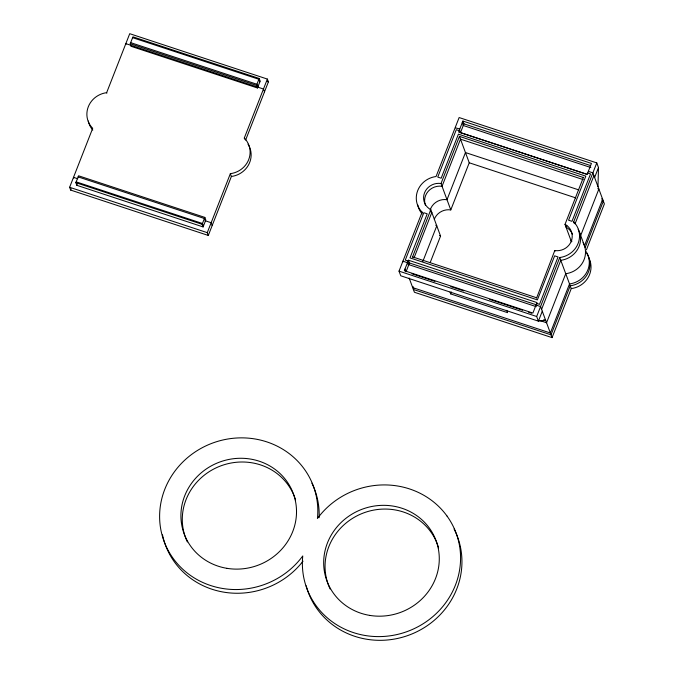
<?xml version="1.0" encoding="UTF-8"?>
<svg xmlns="http://www.w3.org/2000/svg" width="674" height="674" viewBox="0 0 674 674"><rect width="100%" height="100%" fill="white"/><g stroke="black" fill="none" stroke-linecap="round" stroke-linejoin="round"><path stroke-width="1.01" d="M597.973 186.622L598.495 167.565L596.776 162.914L459.129 117.546L436.053 176.521A22.048 20.86 -20.3 0 0 417.703 190.59A22.048 20.86 -20.3 0 0 422.109 212.15L422.236 212.504M247.99 144.143A22.048 20.86 -20.3 0 1 231.384 176.47L208.3 235.453L70.652 190.076L69.624 187.288L92.7 128.313A22.048 20.86 -20.3 0 1 88.302 106.745A22.048 20.86 -20.3 0 1 106.644 92.675L129.728 33.7L267.367 79.069L268.404 81.866L245.622 140.074M70.652 190.076L71.141 188.838M75.859 182.688L78.563 175.788L204.837 217.407L205.797 220.01L203.093 226.919L76.828 185.299L75.859 182.688L202.133 224.316L203.093 226.919M130.234 43.743L132.938 36.834L259.204 78.462L260.172 81.065L257.468 87.974L131.194 46.346L130.234 43.743L256.508 85.362L257.468 87.974M76.828 185.299L77.148 184.465L76.187 181.862L202.453 223.482L203.422 226.093M131.194 46.346L131.523 45.52M202.133 224.316L204.837 217.407M256.508 85.362L259.204 78.462M208.3 235.453L207.272 232.656L230.348 173.681A22.048 20.86 -20.3 0 0 248.698 159.612A22.048 20.86 -20.3 0 0 244.291 138.052L267.367 79.069M543.699 319.678L545.654 320.327L538.391 321.153L400.752 275.784L399.025 271.133L422.109 212.15M408.444 260.198L404.333 270.695L532.881 313.065L536.984 302.575L408.444 260.198L409.472 262.986L406.018 271.833M462.895 121.05L458.598 132.028L587.147 174.398L591.443 163.42L462.895 121.05L463.931 123.839L460.494 132.609L587.046 174.322M412.471 257.156L430.787 209.656A14.693 13.901 -20.3 0 1 424.527 192.84A14.693 13.901 -20.3 0 1 441.023 183.513L459.466 136.367L583.591 177.591M414.072 257.805L431.823 212.453A14.693 13.901 -20.3 0 1 430.812 211.863M422.851 261.419L436.777 225.849A14.693 13.901 -20.3 0 1 435.766 225.259M413.12 286.501L412.69 287.604L550.338 332.973L569.522 283.939A22.048 20.86 -20.3 0 0 586.136 251.604M413.811 288.354L413.381 289.466L551.029 334.835L570.212 285.801A22.048 20.86 -20.3 0 0 586.827 253.466M430.181 262.599L440.56 236.077L430.787 209.656M434.3 219.252A14.693 13.901 -20.3 0 1 450.788 209.926L469.239 162.779L459.466 136.367M506.73 310.31L507.606 312.677L450.729 293.923L451.47 292.027M536.529 298.203L554.786 250.534A14.693 13.901 -20.3 0 0 571.274 241.208A14.693 13.901 -20.3 0 0 565.014 224.383L583.465 177.237M566.783 225.301L566.05 227.172A14.693 13.901 -20.3 0 1 572.428 234.375M542.284 311.211L538.391 321.153L536.673 316.502L559.749 257.527A22.048 20.86 -20.3 0 0 578.098 243.457A22.048 20.86 -20.3 0 0 573.7 221.889L596.776 162.914M541.601 309.349L560.785 260.316A22.048 20.86 -20.3 0 0 578.14 229.227M575.057 223.844L593.912 175.644M594.603 177.506L598.495 167.565M580.668 235.563L598.874 189.04L597.737 188.669M584.451 245.799L602.657 199.277L601.52 198.897M585.142 247.653L603.348 201.138L602.202 200.759M409.143 278.008L414.409 292.255L552.057 337.623L571.249 288.59A22.048 20.86 -20.3 0 0 588.596 257.502M586.388 249.894L604.376 203.927L592.884 172.856L588.335 171.356M463.931 123.839L590.483 165.551M590.828 167.54L463.282 125.499L462.246 122.702M459.786 128.987L455.363 127.833M459.137 130.646L456.298 129.703L437.755 177.085L441.167 178.206L458.413 134.143L585.816 176.141L568.578 220.204L571.99 221.325L590.525 173.951L587.686 173.016M583.212 179.604L460.502 139.156L442.051 186.302A14.693 13.901 -20.3 0 0 428.175 191.34A14.693 13.901 -20.3 0 0 425.437 205.25M267.266 81.487L268.404 81.866M132.609 37.668L258.883 79.288L259.844 81.891M578.781 189.908L465.456 152.551L447.005 199.698A14.693 13.901 -20.3 0 0 430.138 210.12M130.663 42.639L256.937 84.258L257.898 86.862M469.239 162.779L575.798 197.903M412.336 256.802L536.336 297.681M408.115 261.032L405.276 260.088L423.811 212.714L427.223 213.843L409.986 257.898L537.389 299.896L554.635 255.834L558.047 256.963L539.503 304.336L536.664 303.401M409.472 262.986L537.026 305.036M536.015 305.061L540.565 306.56L552.057 337.623M536.378 306.687L408.823 264.646L407.795 261.857M411.991 273.804L434.915 281.353M450.855 286.61L463.813 290.882M489.72 299.424L522.603 310.259M528.585 312.231L531.575 313.216M399.025 271.133L536.673 316.502M539.731 320.495L546.555 322.745L565.739 273.711A22.048 20.86 -20.3 0 0 583.094 242.623M78.133 176.891L204.399 218.511L205.368 221.114M77.78 178.753L73.517 177.346L73.778 178.046M205.477 220.845L211.164 222.715L212.192 225.504M69.624 187.288L207.272 232.656M579.354 231.898L584.307 245.294M573.7 221.889L574.273 223.456M565.014 224.383L571.476 241.848M559.749 257.527L571.249 288.59M554.786 250.534L555.039 251.233M459.466 129.812L460.494 132.609M441.023 183.513L450.788 209.926M450.047 292.078L450.729 293.923M408.503 265.48L407.467 262.683L402.917 261.183L403.178 261.883M404.981 269.036L405.672 270.897M264.511 91.807L263.483 89.019L125.836 43.642L126.03 44.164M244.291 138.052L244.679 139.097M230.348 173.681L231.384 176.47M106.644 92.675L106.837 93.197M440.56 236.077A14.693 13.901 -20.3 0 1 439.558 235.496M571.004 240.567A14.693 13.901 -20.3 0 1 572.007 241.157M422.185 213.919A22.048 20.86 -20.3 0 1 417.712 204.871M92.785 130.082A22.048 20.86 -20.3 0 1 88.302 121.034M311.902 483.165A79.608 75.32 -20.3 0 1 319.131 517.691M303.014 561.172A79.608 75.32 -20.3 0 1 222.226 591.873A79.608 75.32 -20.3 0 1 162.493 534.819M454.074 529.039A79.608 75.32 -20.3 0 1 409.918 634.765A79.608 75.32 -20.3 0 1 306.173 585.765M330.125 589A58.175 55.041 -20.3 0 1 363.32 513.024A58.175 55.041 -20.3 0 1 438.606 547.928M187.355 541.938A58.175 55.041 -20.3 0 1 220.086 466.147A58.175 55.041 -20.3 0 1 295.574 499.956M446.938 515.947A79.608 75.32 -20.3 0 0 317.429 518.5A79.608 75.32 -20.3 0 0 219.269 440.906A79.608 75.32 -20.3 0 0 173.243 558.51A79.608 75.32 -20.3 0 0 302.761 555.966A79.608 75.32 -20.3 0 0 400.92 633.56A79.608 75.32 -20.3 0 0 446.938 515.947M369.714 615.396A58.175 55.041 -20.3 0 0 436.373 541.508A58.175 55.041 -20.3 0 0 338.34 525.375A58.175 55.041 -20.3 0 0 369.714 615.396M226.953 568.334A58.175 55.041 -20.3 0 0 293.611 494.446A58.175 55.041 -20.3 0 0 195.578 478.313A58.175 55.041 -20.3 0 0 226.953 568.334"/></g></svg>
